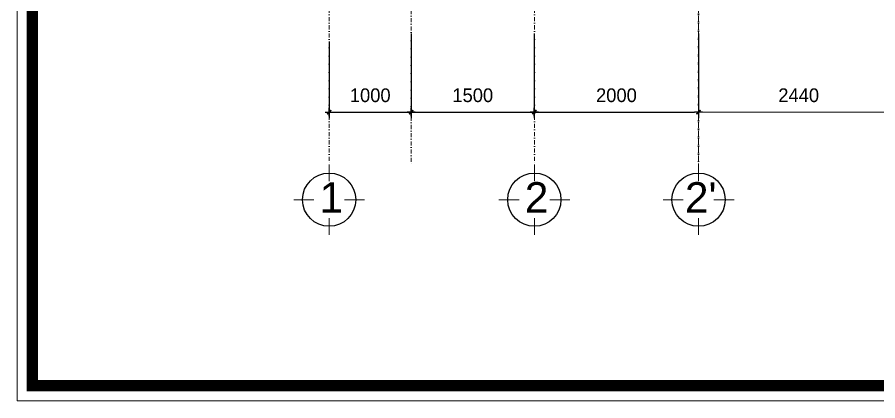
# Model space of a CAD drawing. Header units: millimetres. Extents: x 615730 to 2792744, y 139412 to 597571.
# Drawn here: x 715103 to 725585, y 261997 to 266672 of the extents above; entities that cross this region are included whole.
import ezdxf
from ezdxf.enums import TextEntityAlignment as Align

# ---------------------------------------------------------------- set-up
doc = ezdxf.new("R2010")
doc.units = ezdxf.units.MM
doc.header["$MEASUREMENT"] = 0
doc.header["$PDMODE"] = 34
doc.linetypes.add('DASHDOT', pattern=[1, 0.5, -0.25, 0, -0.25])
doc.layers.get('0').update_dxf_attribs({"lineweight": 5})
for name, color, linetype, lineweight in [('0.1(9)', 9, 'Continuous', 13), ('thay', 7, 'Continuous', 15), ('TIM TRUC', 149, 'DASHDOT', 9), ('VLIEU', 250, 'Continuous', 9)]:
    doc.layers.add(name, color=color, linetype=linetype, lineweight=lineweight)
for name, color, linetype in [('H', 252, 'Continuous'), ('netthay', 3, 'Continuous'), ('TEXT', 2, 'Continuous'), ('VL', 155, 'Continuous')]:
    doc.layers.add(name, color=color, linetype=linetype)
doc.styles.add('H280', font='', dxfattribs={"height": 200})
doc.styles.add('KT OZON', font='', dxfattribs={"height": 200})
doc.styles.add('VNI-AVO', font='vni-roms.shx')
doc.styles.get('H280').set_extended_font_data('VNI-Avo')
doc.styles.get('KT OZON').set_extended_font_data('VNI-Helve')
doc.dimstyles.new('1-50b', dxfattribs={"dimtxt": 167, "dimasz": 50, "dimexe": 75, "dimexo": 150, "dimgap": 120, "dimtad": 1, "dimdec": 0, "dimzin": 12, "dimtxsty": 'VNI-AVO', "dimblk": ']', "dimcen": 0, "dimdle": 50, "dimclrd": 252, "dimclre": 252, "dimclrt": 2, "dimadec": 0, "dimazin": 0, "dimtfac": 1, "dimtdec": 0, "dimtix": 1, "dimtmove": 2, "dimatfit": 0, "dimldrblk": 'OPEN90', "dimfxl": 1, "dimlwd": -1, "dimlwe": -1, "dimarcsym": 0})

# ---------------------------------------------------------------- blocks, each defined once
blk = doc.blocks.new('TRUC 1')
at = {"ltscale": 50}
blk.add_circle((0, -9525), 8572, dxfattribs=at)
at = {"layer": '0.1(9)', "ltscale": 50}
for p, q in [((0, -3572), (0, 1782)), ((-4942, -9525), (-11427, -9525)), ((4942, -9525), (11427, -9525)), ((0, -15478), (0, -20832))]:
    blk.add_line(p, q, dxfattribs=at)
at = {"layer": 'TEXT', "ltscale": 50, "style": 'H280'}
blk.add_attdef('1', text='', height=10478, dxfattribs=at).set_placement((-214, -4892), align=Align.CENTER)
blk = doc.blocks.new(']')
for p, q in [((1, 0), (-1, 0)), ((0, 1), (0, -1))]:
    blk.add_line(p, q)
at = {"color": 9, "const_width": 0.4}
blk.add_lwpolyline([(-0.51, -0.51), (0.51, 0.51)], dxfattribs=at)
blk = doc.blocks.new('*D1469')
at = {"layer": 'DEFPOINTS', "color": 0, "ltscale": 10, "transparency": 16777216}
for p in [(718903, 266527, -12), (719902, 266527), (719902, 265516)]:
    blk.add_point(p, dxfattribs=at)
at = {"layer": 'VL', "color": 252, "ltscale": 10, "transparency": 16777216}
for p, q in [((718903, 266377), (718903, 265441)), ((719902, 266377), (719902, 265441)), ((718953, 265516), (719852, 265516))]:
    blk.add_line(p, q, dxfattribs=at)
at = {"layer": 'VL', "color": 252, "ltscale": 10, "transparency": 16777216, "xscale": 50, "yscale": 50, "zscale": 50, "rotation": 180}
blk.add_blockref(']', (718903, 265516), dxfattribs=at)
at = {"layer": 'VL', "color": 252, "ltscale": 10, "transparency": 16777216, "xscale": 50, "yscale": 50, "zscale": 50}
blk.add_blockref(']', (719902, 265516), dxfattribs=at)
at = {"layer": 'VL', "color": 2, "ltscale": 10, "transparency": 16777216, "insert": (719403, 265720), "char_height": 167, "attachment_point": 5, "style": 'VNI-AVO'}
blk.add_mtext('1000', dxfattribs=at)
blk = doc.blocks.new('_Open90')
at = {"color": 0, "linetype": 'ByBlock', "lineweight": -2}
for p, q in [((0, 0), (-1, 0)), ((-0.5, 0.5), (0, 0)), ((0, 0), (-0.5, -0.5))]:
    blk.add_line(p, q, dxfattribs=at)
blk = doc.blocks.new('*D1470')
at = {"layer": 'DEFPOINTS', "color": 0, "ltscale": 10, "transparency": 16777216}
for p in [(719902, 266622), (721402, 266622), (721402, 265516)]:
    blk.add_point(p, dxfattribs=at)
at = {"layer": 'VL', "color": 252, "ltscale": 10, "transparency": 16777216}
for p, q in [((719902, 266472), (719902, 265441)), ((721402, 266472), (721402, 265441)), ((719952, 265516), (721352, 265516))]:
    blk.add_line(p, q, dxfattribs=at)
at = {"layer": 'VL', "color": 252, "ltscale": 10, "transparency": 16777216, "xscale": 50, "yscale": 50, "zscale": 50, "rotation": 180}
blk.add_blockref(']', (719902, 265516), dxfattribs=at)
at = {"layer": 'VL', "color": 252, "ltscale": 10, "transparency": 16777216, "xscale": 50, "yscale": 50, "zscale": 50}
blk.add_blockref(']', (721402, 265516), dxfattribs=at)
at = {"layer": 'VL', "color": 2, "ltscale": 10, "transparency": 16777216, "insert": (720652, 265720), "char_height": 167, "attachment_point": 5, "style": 'VNI-AVO'}
blk.add_mtext('1500', dxfattribs=at)
blk = doc.blocks.new('*D1471')
at = {"layer": 'DEFPOINTS', "color": 0, "ltscale": 10, "transparency": 16777216}
for p in [(721402, 266622), (723402, 266622), (723402, 265516)]:
    blk.add_point(p, dxfattribs=at)
at = {"layer": 'VL', "color": 252, "ltscale": 10, "transparency": 16777216}
for p, q in [((721402, 266472), (721402, 265441)), ((723402, 266472), (723402, 265441)), ((721452, 265516), (723352, 265516))]:
    blk.add_line(p, q, dxfattribs=at)
at = {"layer": 'VL', "color": 252, "ltscale": 10, "transparency": 16777216, "xscale": 50, "yscale": 50, "zscale": 50, "rotation": 180}
blk.add_blockref(']', (721402, 265516), dxfattribs=at)
at = {"layer": 'VL', "color": 252, "ltscale": 10, "transparency": 16777216, "xscale": 50, "yscale": 50, "zscale": 50}
blk.add_blockref(']', (723402, 265516), dxfattribs=at)
at = {"layer": 'VL', "color": 2, "ltscale": 10, "transparency": 16777216, "insert": (722402, 265720), "char_height": 167, "attachment_point": 5, "style": 'VNI-AVO'}
blk.add_mtext('2000', dxfattribs=at)
blk = doc.blocks.new('*D1448')
at = {"layer": 'DEFPOINTS', "color": 0, "ltscale": 10, "transparency": 16777216}
for p in [(723402, 266622), (725842, 266622), (725842, 265516)]:
    blk.add_point(p, dxfattribs=at)
at = {"layer": 'VLIEU', "color": 252, "ltscale": 10, "transparency": 16777216}
for p, q in [((723402, 266472), (723402, 265441)), ((725842, 266472), (725842, 265441)), ((723452, 265516), (725792, 265516))]:
    blk.add_line(p, q, dxfattribs=at)
at = {"layer": 'VLIEU', "color": 252, "ltscale": 10, "transparency": 16777216, "xscale": 50, "yscale": 50, "zscale": 50, "rotation": 180}
blk.add_blockref(']', (723402, 265516), dxfattribs=at)
at = {"layer": 'VLIEU', "color": 252, "ltscale": 10, "transparency": 16777216, "xscale": 50, "yscale": 50, "zscale": 50}
blk.add_blockref(']', (725842, 265516), dxfattribs=at)
at = {"layer": 'VLIEU', "color": 2, "ltscale": 10, "transparency": 16777216, "insert": (724622, 265720), "char_height": 167, "attachment_point": 5, "style": 'VNI-AVO'}
blk.add_mtext('2440', dxfattribs=at)

msp = doc.modelspace()

# ---------------------------------------------------------------- linework, layer by layer
at = {"layer": 'H', "const_width": 138.2}
msp.add_lwpolyline([(715287.7, 262181.3), (742290.6, 262181.3), (742290.6, 281166.2), (715287.7, 281166.2)], close=True, dxfattribs=at)
at = {"layer": 'thay', "linetype": 'Continuous'}
msp.add_lwpolyline([(715103.4, 261996.9), (742474.9, 261996.9), (742474.9, 281350.5), (715103.4, 281350.5)], close=True, dxfattribs=at)
at = {"layer": 'TIM TRUC', "ltscale": 100}
for p, q in [((718903, 279386.8), (718903, 264875.4, -13.1)), ((721402.5, 279386.8), (721402.5, 264875.4)), ((723402.5, 279386.8), (723402.5, 264875.4)), ((719902.5, 278272.2), (719902.5, 264875.4)), ((723402.5, 270994.2), (723402.5, 264875.4))]:
    msp.add_line(p, q, dxfattribs=at)

# ---------------------------------------------------------------- block references
at = {"layer": 'netthay', "lineweight": -2, "ltscale": 10}
ref = msp.add_blockref('TRUC 1', (718903, 264088.4, -13.1), dxfattribs=dict(at, xscale=0.03778148023411632, yscale=0.03778148023411632, zscale=0.03778148023411632, rotation=180))
ref.add_attrib('1', '1', dxfattribs={"layer": 'TEXT', "color": 3, "ltscale": 50, "height": 370.2, "style": 'KT OZON'}).set_placement((718929.6, 264291.3, -13.1), align=Align.CENTER)
ref = msp.add_blockref('TRUC 1', (721402.5, 264088.4), dxfattribs=dict(at, xscale=0.03778148023411632, yscale=0.03778148023411632, zscale=0.03778148023411632, rotation=180))
ref.add_attrib('1', '2', dxfattribs={"layer": 'TEXT', "color": 3, "ltscale": 50, "height": 370.2, "style": 'KT OZON'}).set_placement((721429.1, 264291.3), align=Align.CENTER)
ref = msp.add_blockref('TRUC 1', (723402.5, 264088.4, -13.1), dxfattribs=dict(at, xscale=0.03778148023411632, yscale=0.03778148023411632, zscale=0.03778148023411632, rotation=180))
ref.add_attrib('1', "2'", dxfattribs={"layer": 'TEXT', "color": 3, "ltscale": 50, "height": 370.15, "style": 'KT OZON'}).set_placement((723429.1, 264291.3, -13.1), align=Align.CENTER)

# ---------------------------------------------------------------- dimensions: what is measured, and where the dimension line sits
at = {"layer": 'VL', "ltscale": 10}
for base, p1, p2, picture, middle in [((721402.5, 265516.4), (719902.5, 266622.2), (721402.5, 266622.2), '*D1470', (720652.5, 265719.9)), ((723402.5, 265516.4), (721402.5, 266622.2), (723402.5, 266622.2), '*D1471', (722402.5, 265719.9)), ((719902.4819, 265516.4064), (718902.9517, 266527.1365, -12.3959), (719902.4819, 266527.1365), '*D1469', (719402.7168, 265719.9064))]:
    dim = msp.add_linear_dim(base=base, p1=p1, p2=p2, dimstyle='1-50b', override={"dimfxl": 150, "dimarcsym": 1}, dxfattribs=at)
    dim.commit()
    dim.dimension.update_dxf_attribs({"geometry": picture, "text_midpoint": middle})
at = {"layer": 'VLIEU', "ltscale": 10}
dim = msp.add_linear_dim(base=(725842.4, 265516.4), p1=(723402.5, 266622.2), p2=(725842.4, 266622.2), dimstyle='1-50b', override={"dimfxl": 2}, dxfattribs=at)
dim.commit()
dim.dimension.update_dxf_attribs({"geometry": '*D1448', "text_midpoint": (724622.5, 265719.9)})

doc.saveas('drawing.dxf')
